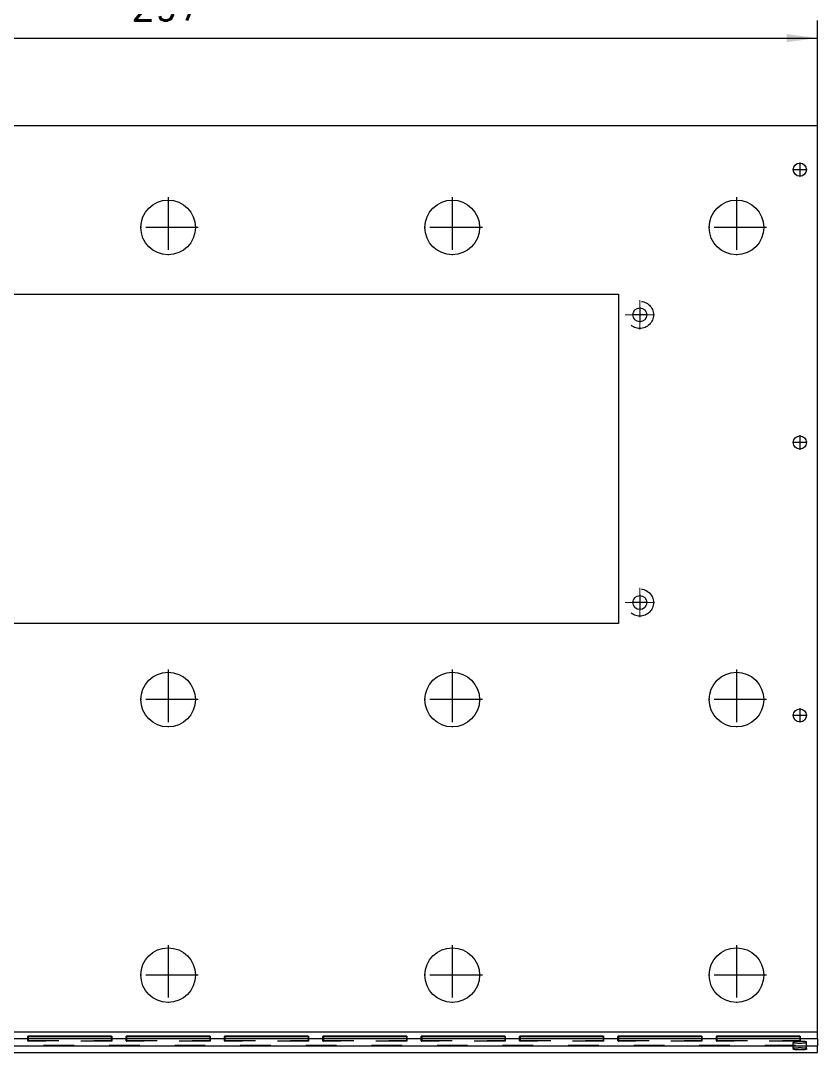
# Model space of a CAD drawing. Header units: millimetres. Extents: x 0 to 426, y 0 to 302.
# Drawn here: x 94 to 185.1, y 111 to 229 of the extents above; entities that cross this region are included whole.
import ezdxf

# ---------------------------------------------------------------- set-up
doc = ezdxf.new("R2010")
doc.units = ezdxf.units.MM
doc.linetypes.add('DASHED', pattern=[15, 7, -8])
doc.linetypes.add('DOT_CENTER', pattern=[14, 12, -1, 0, -1])
doc.layers.add('1', color=7, linetype='Continuous')
doc.styles.add('CONVERTER_11', font='txt.shx', dxfattribs={"width": 0.9})
doc.dimstyles.new('ME10_DIM_10', dxfattribs={"dimtxt": 7, "dimasz": 7, "dimexe": 4, "dimexo": 0, "dimgap": 4, "dimtad": 1, "dimdec": 0, "dimdsep": 46, "dimtxsty": 'CONVERTER_11', "dimsah": 1, "dimcen": 0.09, "dimclrd": 250, "dimclre": 250, "dimclrt": 5, "dimadec": 0, "dimazin": 0, "dimtfac": 1, "dimtdec": 4, "dimtix": 1, "dimtmove": 0, "dimatfit": 3, "dimfxl": 1, "dimtolj": 1, "dimtzin": 0, "dimarcsym": 0})

# ---------------------------------------------------------------- blocks, each defined once
blk = doc.blocks.new('plaat_boven__1', base_point=(73.17, 222.07))
at = {"color": 7, "linetype": 'Continuous'}
for p, q in [((370.17, 433.93), (73.17, 433.93)), ((370.17, 226.73), (370.17, 433.93)), ((118.67, 395.5), (324.68, 395.5)), ((324.68, 395.5), (324.68, 320.17)), ((324.68, 320.17), (118.67, 320.17)), ((370.17, 225.24), (370.17, 226.73)), ((208.67, 225.77), (189.67, 225.77)), ((189.67, 225.67), (208.67, 225.67)), ((231.17, 225.77), (212.17, 225.77)), ((212.17, 225.67), (231.17, 225.67)), ((253.67, 225.77), (234.67, 225.77)), ((234.67, 225.67), (253.67, 225.67)), ((276.17, 225.77), (257.17, 225.77)), ((257.17, 225.67), (276.17, 225.67)), ((298.67, 225.77), (279.67, 225.77)), ((279.67, 225.67), (298.67, 225.67)), ((321.17, 225.77), (302.17, 225.77)), ((302.17, 225.67), (321.17, 225.67)), ((343.67, 225.77), (324.67, 225.77)), ((324.67, 225.67), (343.67, 225.67)), ((366.17, 225.77), (347.17, 225.77)), ((347.17, 225.67), (366.17, 225.67)), ((364.67, 224.43), (364.67, 224.26)), ((367.67, 224.26), (367.67, 224.43)), ((370.17, 225.24), (370.17, 223.74)), ((73.17, 223.56), (370.17, 223.56)), ((73.17, 222.07), (370.17, 222.07)), ((370.17, 223.74), (370.17, 223.56)), ((370.17, 222.07), (370.17, 223.56))]:
    blk.add_line(p, q, dxfattribs=at)
at = {"color": 2, "linetype": 'Continuous'}
for p, q in [((73.17, 226.73), (370.17, 226.73)), ((73.17, 225.24), (370.17, 225.24)), ((189.67, 225.77), (189.67, 225.67)), ((208.67, 225.77), (208.67, 225.67)), ((212.17, 225.77), (212.17, 225.67)), ((231.17, 225.77), (231.17, 225.67)), ((234.67, 225.77), (234.67, 225.67)), ((253.67, 225.77), (253.67, 225.67)), ((257.17, 225.77), (257.17, 225.67)), ((276.17, 225.77), (276.17, 225.67)), ((279.67, 225.77), (279.67, 225.67)), ((298.67, 225.77), (298.67, 225.67)), ((302.17, 225.77), (302.17, 225.67)), ((321.17, 225.77), (321.17, 225.67)), ((324.67, 225.77), (324.67, 225.67)), ((343.67, 225.77), (343.67, 225.67)), ((347.17, 225.77), (347.17, 225.67)), ((366.17, 225.77), (366.17, 225.67))]:
    blk.add_line(p, q, dxfattribs=at)
at = {"color": 1, "linetype": 'DASHED'}
for p, q in [((189.67, 225.67), (189.67, 224.81)), ((189.67, 224.81), (189.67, 224.6)), ((189.67, 224.81), (208.67, 224.81)), ((208.67, 224.6), (189.67, 224.6)), ((208.67, 225.67), (208.67, 224.81)), ((208.67, 224.81), (208.67, 224.6)), ((212.17, 225.67), (212.17, 224.81)), ((212.17, 224.81), (212.17, 224.6)), ((212.17, 224.81), (231.17, 224.81)), ((231.17, 224.6), (212.17, 224.6)), ((231.17, 225.67), (231.17, 224.81)), ((231.17, 224.81), (231.17, 224.6)), ((234.67, 225.67), (234.67, 224.81)), ((234.67, 224.81), (253.67, 224.81)), ((234.67, 224.81), (234.67, 224.6)), ((253.67, 224.6), (234.67, 224.6)), ((253.67, 225.67), (253.67, 224.81)), ((253.67, 224.81), (253.67, 224.6)), ((257.17, 225.67), (257.17, 224.81)), ((257.17, 224.81), (257.17, 224.6)), ((257.17, 224.81), (276.17, 224.81)), ((276.17, 224.6), (257.17, 224.6)), ((276.17, 225.67), (276.17, 224.81)), ((276.17, 224.81), (276.17, 224.6)), ((279.67, 225.67), (279.67, 224.81)), ((279.67, 224.81), (279.67, 224.6)), ((279.67, 224.81), (298.67, 224.81)), ((298.67, 224.6), (279.67, 224.6)), ((298.67, 225.67), (298.67, 224.81)), ((298.67, 224.81), (298.67, 224.6)), ((302.17, 225.67), (302.17, 224.81)), ((302.17, 224.81), (302.17, 224.6)), ((302.17, 224.81), (321.17, 224.81)), ((321.17, 224.6), (302.17, 224.6)), ((321.17, 225.67), (321.17, 224.81)), ((321.17, 224.81), (321.17, 224.6)), ((324.67, 225.67), (324.67, 224.81)), ((324.67, 224.81), (343.67, 224.81)), ((324.67, 224.81), (324.67, 224.6)), ((343.67, 224.6), (324.67, 224.6)), ((343.67, 225.67), (343.67, 224.81)), ((343.67, 224.81), (343.67, 224.6)), ((347.17, 225.67), (347.17, 224.81)), ((347.17, 224.81), (366.17, 224.81)), ((347.17, 224.81), (347.17, 224.6)), ((366.17, 224.6), (347.17, 224.6)), ((364.67, 222.94), (364.67, 224.26)), ((366.17, 225.67), (366.17, 224.81)), ((366.17, 224.81), (366.17, 224.6)), ((367.67, 222.94), (367.67, 224.26)), ((73.17, 223.74), (370.17, 223.74)), ((364.67, 222.94), (364.67, 222.76)), ((367.67, 222.94), (367.67, 222.76))]:
    blk.add_line(p, q, dxfattribs=at)
at = {"color": 7, "linetype": 'Continuous'}
for centre, radius in [((366.17, 423.93), 1.5), ((221.67, 410.73), 6.25), ((286.67, 410.73), 6.25), ((351.67, 410.73), 6.25), ((329.57, 390.73), 1.6), ((366.17, 361.53), 1.5), ((329.57, 324.93), 1.6), ((221.67, 302.73), 6.25), ((286.67, 302.73), 6.25), ((351.67, 302.73), 6.25), ((366.17, 299.13), 1.5), ((221.67, 239.73), 6.25), ((286.67, 239.73), 6.25), ((351.67, 239.73), 6.25)]:
    blk.add_circle(centre, radius, dxfattribs=at)
at = {"color": 1, "linetype": 'DASHED'}
for centre in [(329.57, 390.73), (329.57, 324.93)]:
    blk.add_circle(centre, 3.1, dxfattribs=at)
at = {"color": 7, "linetype": 'Continuous'}
for points, knots in [([(189.67, 225.77), (189.67, 225.77), (189.67, 225.77), (189.66, 225.77), (189.65, 225.77), (189.64, 225.77), (189.63, 225.77), (189.62, 225.76), (189.61, 225.76), (189.6, 225.76), (189.6, 225.75), (189.59, 225.75), (189.58, 225.74), (189.58, 225.73), (189.58, 225.73), (189.58, 225.73), (189.57, 225.72), (189.57, 225.72), (189.57, 225.72), (189.57, 225.72)], [0, 0, 0, 0, 0.0070943, 0.0161124, 0.0267088, 0.0385704, 0.048703, 0.0565905, 0.0642504, 0.0731966, 0.0833733, 0.0926955, 0.1012202, 0.1078363, 0.1133184, 0.117796, 0.1213028, 0.1222721, 0.1233032, 0.1233032, 0.1233032, 0.1233032]), ([(189.57, 225.72), (189.57, 225.72), (189.57, 225.72), (189.57, 225.72), (189.58, 225.71), (189.58, 225.7), (189.58, 225.7), (189.59, 225.7), (189.59, 225.69), (189.6, 225.69), (189.6, 225.68), (189.61, 225.68), (189.62, 225.68), (189.63, 225.67), (189.64, 225.67), (189.65, 225.67), (189.66, 225.67), (189.67, 225.67), (189.67, 225.67), (189.67, 225.67)], [0, 0, 0, 0, 0.0009985, 0.001997, 0.0095798, 0.0162566, 0.0217661, 0.0262787, 0.0323055, 0.0399303, 0.0493014, 0.0550355, 0.0626887, 0.0722269, 0.0836508, 0.0955084, 0.106119, 0.1151337, 0.1221753, 0.1221753, 0.1221753, 0.1221753]), ([(208.67, 225.77), (208.68, 225.77), (208.68, 225.77), (208.69, 225.77), (208.7, 225.77), (208.71, 225.77), (208.72, 225.77), (208.73, 225.76), (208.74, 225.76), (208.75, 225.76), (208.75, 225.75), (208.76, 225.75), (208.77, 225.74), (208.77, 225.73), (208.77, 225.73), (208.77, 225.73), (208.77, 225.72), (208.77, 225.72), (208.77, 225.72), (208.77, 225.72)], [0, 0, 0, 0, 0.0070943, 0.0161124, 0.0267088, 0.0385704, 0.0500321, 0.0596491, 0.067393, 0.0731964, 0.0833731, 0.0926953, 0.1012201, 0.1078362, 0.1133182, 0.1177958, 0.1213026, 0.1222721, 0.123303, 0.123303, 0.123303, 0.123303]), ([(208.77, 225.72), (208.77, 225.72), (208.77, 225.72), (208.77, 225.72), (208.77, 225.71), (208.77, 225.7), (208.77, 225.7), (208.76, 225.7), (208.76, 225.69), (208.75, 225.69), (208.75, 225.68), (208.74, 225.68), (208.73, 225.68), (208.72, 225.67), (208.71, 225.67), (208.71, 225.67), (208.7, 225.67), (208.69, 225.67), (208.68, 225.67), (208.67, 225.67)], [0, 0, 0, 0, 0.0009985, 0.001997, 0.0082273, 0.0147478, 0.0217705, 0.0262831, 0.0323099, 0.0399348, 0.0493058, 0.0593625, 0.0687134, 0.0769583, 0.0836545, 0.0903159, 0.099099, 0.1097843, 0.1221792, 0.1221792, 0.1221792, 0.1221792]), ([(212.17, 225.77), (212.17, 225.77), (212.16, 225.77), (212.15, 225.77), (212.14, 225.77), (212.14, 225.77), (212.13, 225.77), (212.12, 225.76), (212.11, 225.76), (212.1, 225.76), (212.1, 225.75), (212.09, 225.75), (212.09, 225.74), (212.08, 225.74), (212.08, 225.73), (212.08, 225.73), (212.08, 225.72), (212.07, 225.72), (212.07, 225.72), (212.07, 225.72)], [0, 0, 0, 0, 0.0122592, 0.0228977, 0.0317375, 0.0385706, 0.0487032, 0.0565907, 0.0642506, 0.0731967, 0.0828301, 0.0906453, 0.096762, 0.1012297, 0.1068014, 0.1136002, 0.1212946, 0.1222957, 0.1232949, 0.1232949, 0.1232949, 0.1232949]), ([(212.07, 225.72), (212.07, 225.72), (212.07, 225.72), (212.08, 225.72), (212.08, 225.71), (212.08, 225.7), (212.08, 225.7), (212.09, 225.69), (212.1, 225.69), (212.1, 225.68), (212.11, 225.68), (212.12, 225.68), (212.13, 225.67), (212.14, 225.67), (212.14, 225.67), (212.15, 225.67), (212.16, 225.67), (212.17, 225.67), (212.17, 225.67)], [0, 0, 0, 0, 0.0009983, 0.001997, 0.0082273, 0.0147478, 0.0217705, 0.0320959, 0.0415605, 0.0492919, 0.0550261, 0.0626793, 0.0722174, 0.0836414, 0.0903028, 0.0990859, 0.1097712, 0.122166, 0.122166, 0.122166, 0.122166]), ([(231.17, 225.77), (231.18, 225.77), (231.18, 225.77), (231.19, 225.77), (231.2, 225.77), (231.21, 225.77), (231.22, 225.77), (231.24, 225.76), (231.25, 225.76), (231.25, 225.75), (231.26, 225.75), (231.26, 225.74), (231.27, 225.74), (231.27, 225.73), (231.27, 225.73), (231.27, 225.72), (231.27, 225.72), (231.27, 225.72), (231.27, 225.72)], [0, 0, 0, 0, 0.0070943, 0.0161124, 0.0267088, 0.0385704, 0.0507737, 0.0623302, 0.0731916, 0.0828249, 0.0906401, 0.0967568, 0.1012245, 0.1067962, 0.113595, 0.1212894, 0.1222925, 0.1232897, 0.1232897, 0.1232897, 0.1232897]), ([(231.27, 225.72), (231.27, 225.72), (231.27, 225.72), (231.27, 225.72), (231.27, 225.71), (231.27, 225.7), (231.27, 225.7), (231.26, 225.7), (231.26, 225.69), (231.25, 225.69), (231.24, 225.68), (231.23, 225.68), (231.22, 225.67), (231.21, 225.67), (231.2, 225.67), (231.19, 225.67), (231.18, 225.67), (231.17, 225.67)], [0, 0, 0, 0, 0.0009983, 0.001997, 0.0082273, 0.0147478, 0.0217705, 0.0262831, 0.0323099, 0.0399347, 0.0493058, 0.0657176, 0.0836367, 0.0902982, 0.0990812, 0.1097665, 0.1221614, 0.1221614, 0.1221614, 0.1221614]), ([(234.67, 225.77), (234.67, 225.77), (234.67, 225.77), (234.66, 225.77), (234.65, 225.77), (234.64, 225.77), (234.63, 225.77), (234.62, 225.76), (234.61, 225.76), (234.6, 225.76), (234.6, 225.75), (234.59, 225.75), (234.58, 225.74), (234.58, 225.73), (234.58, 225.73), (234.57, 225.72), (234.57, 225.72), (234.57, 225.72), (234.57, 225.72)], [0, 0, 0, 0, 0.0070943, 0.0161124, 0.0267088, 0.0385704, 0.0500321, 0.0596491, 0.067393, 0.0731964, 0.0833731, 0.0926953, 0.1012201, 0.1083387, 0.1149663, 0.1212894, 0.1222586, 0.1232898, 0.1232898, 0.1232898, 0.1232898]), ([(234.57, 225.72), (234.57, 225.72), (234.57, 225.72), (234.57, 225.72), (234.58, 225.71), (234.58, 225.7), (234.58, 225.7), (234.59, 225.69), (234.6, 225.69), (234.6, 225.68), (234.61, 225.68), (234.62, 225.68), (234.63, 225.67), (234.64, 225.67), (234.64, 225.67), (234.65, 225.67), (234.66, 225.67), (234.67, 225.67), (234.67, 225.67)], [0, 0, 0, 0, 0.0009985, 0.001997, 0.0082273, 0.0147478, 0.0217705, 0.0300994, 0.0392473, 0.049296, 0.0550302, 0.0626834, 0.0722215, 0.0836455, 0.0903069, 0.09909, 0.1097753, 0.1221702, 0.1221702, 0.1221702, 0.1221702]), ([(253.67, 225.77), (253.68, 225.77), (253.69, 225.77), (253.71, 225.77), (253.72, 225.77), (253.74, 225.76), (253.75, 225.76), (253.75, 225.75), (253.76, 225.75), (253.77, 225.74), (253.77, 225.73), (253.77, 225.73), (253.77, 225.72), (253.77, 225.72), (253.77, 225.72), (253.77, 225.72)], [0, 0, 0, 0, 0.0195618, 0.0385561, 0.0507594, 0.0623159, 0.0731773, 0.083354, 0.0926762, 0.1012009, 0.1067727, 0.1135714, 0.1212657, 0.1222353, 0.1232662, 0.1232662, 0.1232662, 0.1232662]), ([(253.77, 225.72), (253.77, 225.72), (253.77, 225.72), (253.77, 225.72), (253.77, 225.71), (253.77, 225.7), (253.77, 225.7), (253.76, 225.69), (253.75, 225.69), (253.75, 225.68), (253.74, 225.68), (253.73, 225.68), (253.72, 225.67), (253.71, 225.67), (253.69, 225.67), (253.68, 225.67), (253.67, 225.67)], [0, 0, 0, 0, 0.0009983, 0.001997, 0.0095798, 0.0162566, 0.0217661, 0.0320915, 0.0415561, 0.0492875, 0.0550217, 0.0626749, 0.072213, 0.083637, 0.1026251, 0.1221493, 0.1221493, 0.1221493, 0.1221493]), ([(257.17, 225.77), (257.17, 225.77), (257.16, 225.77), (257.14, 225.77), (257.13, 225.77), (257.11, 225.76), (257.1, 225.76), (257.1, 225.75), (257.09, 225.75), (257.09, 225.74), (257.08, 225.74), (257.08, 225.73), (257.08, 225.73), (257.07, 225.72), (257.07, 225.72), (257.07, 225.72), (257.07, 225.72)], [0, 0, 0, 0, 0.0195618, 0.0385561, 0.0507594, 0.0623159, 0.0731773, 0.0815858, 0.0880865, 0.0943092, 0.1012103, 0.1067821, 0.1135808, 0.1212751, 0.1222444, 0.1232755, 0.1232755, 0.1232755, 0.1232755]), ([(257.07, 225.72), (257.07, 225.72), (257.07, 225.72), (257.07, 225.72), (257.08, 225.71), (257.08, 225.7), (257.08, 225.7), (257.09, 225.69), (257.1, 225.69), (257.1, 225.68), (257.11, 225.68), (257.12, 225.68), (257.13, 225.67), (257.14, 225.67), (257.15, 225.67), (257.16, 225.67), (257.17, 225.67), (257.17, 225.67), (257.17, 225.67)], [0, 0, 0, 0, 0.0009983, 0.001997, 0.0082273, 0.0147478, 0.0217705, 0.0300994, 0.0392473, 0.049296, 0.0593528, 0.0687036, 0.0769486, 0.0836448, 0.0955024, 0.106113, 0.1151277, 0.1221693, 0.1221693, 0.1221693, 0.1221693]), ([(276.17, 225.77), (276.18, 225.77), (276.18, 225.77), (276.19, 225.77), (276.2, 225.77), (276.21, 225.77), (276.22, 225.77), (276.23, 225.76), (276.24, 225.76), (276.25, 225.76), (276.25, 225.75), (276.26, 225.75), (276.26, 225.74), (276.27, 225.74), (276.27, 225.73), (276.27, 225.73), (276.27, 225.72), (276.27, 225.72), (276.27, 225.72), (276.27, 225.72)], [0, 0, 0, 0, 0.0070943, 0.0161124, 0.0267088, 0.0385704, 0.0500321, 0.0596491, 0.067393, 0.0731964, 0.0828298, 0.0906449, 0.0967617, 0.1012293, 0.1068011, 0.1135998, 0.1212941, 0.1222637, 0.1232946, 0.1232946, 0.1232946, 0.1232946]), ([(276.27, 225.72), (276.27, 225.72), (276.27, 225.72), (276.27, 225.72), (276.27, 225.71), (276.27, 225.7), (276.27, 225.7), (276.26, 225.7), (276.26, 225.69), (276.25, 225.69), (276.24, 225.68), (276.23, 225.68), (276.22, 225.67), (276.21, 225.67), (276.2, 225.67), (276.19, 225.67), (276.18, 225.67), (276.17, 225.67)], [0, 0, 0, 0, 0.0009983, 0.001997, 0.0082273, 0.0147478, 0.0217705, 0.0262831, 0.0323099, 0.0399347, 0.0493058, 0.0657176, 0.0836367, 0.0902982, 0.0990812, 0.1097665, 0.1221614, 0.1221614, 0.1221614, 0.1221614]), ([(279.67, 225.77), (279.67, 225.77), (279.66, 225.77), (279.64, 225.77), (279.63, 225.77), (279.62, 225.76), (279.61, 225.76), (279.6, 225.76), (279.6, 225.75), (279.59, 225.75), (279.59, 225.74), (279.58, 225.74), (279.58, 225.73), (279.58, 225.73), (279.57, 225.72), (279.57, 225.72), (279.57, 225.72), (279.57, 225.72)], [0, 0, 0, 0, 0.0195618, 0.0385561, 0.0500178, 0.0596348, 0.0673787, 0.0731821, 0.0828155, 0.0906306, 0.0967474, 0.101215, 0.1083337, 0.1149613, 0.1212844, 0.1222655, 0.1232848, 0.1232848, 0.1232848, 0.1232848]), ([(279.57, 225.72), (279.57, 225.72), (279.57, 225.72), (279.57, 225.72), (279.58, 225.71), (279.58, 225.7), (279.58, 225.7), (279.59, 225.69), (279.6, 225.69), (279.6, 225.68), (279.61, 225.68), (279.62, 225.68), (279.63, 225.67), (279.64, 225.67), (279.65, 225.67), (279.66, 225.67), (279.67, 225.67), (279.67, 225.67), (279.67, 225.67)], [0, 0, 0, 0, 0.0009983, 0.001997, 0.0095798, 0.0162566, 0.0217661, 0.0320915, 0.0415561, 0.0492875, 0.0550217, 0.0626749, 0.072213, 0.083637, 0.0954946, 0.1061052, 0.1151199, 0.1221615, 0.1221615, 0.1221615, 0.1221615]), ([(298.67, 225.77), (298.68, 225.77), (298.69, 225.77), (298.7, 225.77), (298.71, 225.77), (298.72, 225.77), (298.73, 225.76), (298.74, 225.76), (298.75, 225.75), (298.76, 225.75), (298.76, 225.74), (298.77, 225.74), (298.77, 225.73), (298.77, 225.73), (298.77, 225.72), (298.77, 225.72), (298.77, 225.72), (298.77, 225.72)], [0, 0, 0, 0, 0.0122593, 0.0228978, 0.0317377, 0.0385708, 0.0566298, 0.0731771, 0.0802003, 0.0880862, 0.0954249, 0.1012103, 0.106782, 0.1135807, 0.121275, 0.1222749, 0.1232755, 0.1232755, 0.1232755, 0.1232755]), ([(298.77, 225.72), (298.77, 225.72), (298.77, 225.72), (298.77, 225.72), (298.77, 225.71), (298.77, 225.71), (298.77, 225.7), (298.77, 225.7), (298.76, 225.7), (298.76, 225.69), (298.75, 225.69), (298.75, 225.68), (298.74, 225.68), (298.73, 225.68), (298.72, 225.67), (298.71, 225.67), (298.71, 225.67), (298.7, 225.67), (298.69, 225.67), (298.68, 225.67), (298.67, 225.67)], [0, 0, 0, 0, 0.0009984, 0.0019969, 0.005561, 0.0100055, 0.015369, 0.0217842, 0.0262968, 0.0323236, 0.0399484, 0.0493194, 0.0593761, 0.068727, 0.0769719, 0.0836681, 0.0903295, 0.0991125, 0.1097977, 0.1221926, 0.1221926, 0.1221926, 0.1221926]), ([(302.17, 225.77), (302.17, 225.77), (302.16, 225.77), (302.15, 225.77), (302.14, 225.77), (302.14, 225.77), (302.13, 225.77), (302.12, 225.76), (302.11, 225.76), (302.1, 225.76), (302.1, 225.75), (302.09, 225.75), (302.09, 225.74), (302.08, 225.74), (302.08, 225.73), (302.08, 225.73), (302.08, 225.73), (302.07, 225.72), (302.07, 225.72), (302.07, 225.72), (302.07, 225.72)], [0, 0, 0, 0, 0.0122592, 0.0228977, 0.0317375, 0.0385706, 0.0500323, 0.0596493, 0.0673931, 0.0731966, 0.0807868, 0.0881059, 0.0943285, 0.1012297, 0.1078458, 0.1133278, 0.1178055, 0.1213123, 0.1223135, 0.1233126, 0.1233126, 0.1233126, 0.1233126]), ([(302.07, 225.72), (302.07, 225.72), (302.07, 225.72), (302.07, 225.72), (302.08, 225.71), (302.08, 225.71), (302.08, 225.7), (302.08, 225.7), (302.09, 225.7), (302.09, 225.69), (302.1, 225.69), (302.1, 225.68), (302.11, 225.68), (302.12, 225.68), (302.13, 225.67), (302.14, 225.67), (302.15, 225.67), (302.16, 225.67), (302.17, 225.67), (302.17, 225.67), (302.17, 225.67)], [0, 0, 0, 0, 0.0009983, 0.001997, 0.0055611, 0.0100056, 0.0153691, 0.0217842, 0.0262968, 0.0323237, 0.0399485, 0.0493195, 0.0550537, 0.0627069, 0.072245, 0.083669, 0.0955266, 0.1061372, 0.1151519, 0.1221935, 0.1221935, 0.1221935, 0.1221935]), ([(321.17, 225.77), (321.18, 225.77), (321.18, 225.77), (321.19, 225.77), (321.2, 225.77), (321.21, 225.77), (321.22, 225.77), (321.23, 225.76), (321.24, 225.76), (321.25, 225.76), (321.25, 225.75), (321.26, 225.75), (321.26, 225.74), (321.27, 225.74), (321.27, 225.73), (321.27, 225.73), (321.27, 225.73), (321.27, 225.72), (321.27, 225.72), (321.27, 225.72), (321.27, 225.72)], [0, 0, 0, 0, 0.0070943, 0.0161124, 0.0267088, 0.0385704, 0.048703, 0.0565905, 0.0642504, 0.0731966, 0.0828299, 0.0906451, 0.0967619, 0.1012295, 0.1078456, 0.1133277, 0.1178053, 0.1213121, 0.122316, 0.1233125, 0.1233125, 0.1233125, 0.1233125]), ([(321.27, 225.72), (321.27, 225.72), (321.27, 225.72), (321.27, 225.72), (321.27, 225.71), (321.27, 225.71), (321.27, 225.7), (321.27, 225.7), (321.26, 225.7), (321.26, 225.69), (321.25, 225.69), (321.24, 225.68), (321.23, 225.68), (321.22, 225.67), (321.21, 225.67), (321.2, 225.67), (321.19, 225.67), (321.18, 225.67), (321.17, 225.67)], [0, 0, 0, 0, 0.0009985, 0.001997, 0.0055611, 0.0100056, 0.0153691, 0.0217842, 0.0262968, 0.0323237, 0.0399485, 0.0493195, 0.0657313, 0.0836505, 0.0903119, 0.099095, 0.1097803, 0.1221752, 0.1221752, 0.1221752, 0.1221752]), ([(324.67, 225.77), (324.67, 225.77), (324.67, 225.77), (324.66, 225.77), (324.65, 225.77), (324.64, 225.77), (324.63, 225.77), (324.61, 225.76), (324.6, 225.76), (324.6, 225.75), (324.59, 225.75), (324.59, 225.74), (324.58, 225.74), (324.58, 225.73), (324.58, 225.73), (324.58, 225.73), (324.57, 225.72), (324.57, 225.72), (324.57, 225.72), (324.57, 225.72)], [0, 0, 0, 0, 0.0070943, 0.0161124, 0.0267088, 0.0385704, 0.0507737, 0.0623302, 0.0731916, 0.0828249, 0.0906401, 0.0967568, 0.1012245, 0.1078406, 0.1133227, 0.1178003, 0.1213071, 0.1223289, 0.1233075, 0.1233075, 0.1233075, 0.1233075]), ([(324.57, 225.72), (324.57, 225.72), (324.57, 225.72), (324.57, 225.72), (324.58, 225.71), (324.58, 225.71), (324.58, 225.7), (324.58, 225.7), (324.59, 225.7), (324.59, 225.69), (324.6, 225.69), (324.61, 225.68), (324.62, 225.68), (324.64, 225.67), (324.66, 225.67), (324.67, 225.67), (324.67, 225.67)], [0, 0, 0, 0, 0.0009985, 0.001997, 0.0055611, 0.0100056, 0.0153691, 0.0217842, 0.0262968, 0.0323237, 0.0399485, 0.0493195, 0.0657313, 0.0836505, 0.1026386, 0.1221628, 0.1221628, 0.1221628, 0.1221628]), ([(343.67, 225.77), (343.68, 225.77), (343.69, 225.77), (343.7, 225.77), (343.71, 225.77), (343.71, 225.77), (343.72, 225.77), (343.73, 225.76), (343.74, 225.76), (343.75, 225.76), (343.75, 225.75), (343.76, 225.75), (343.76, 225.74), (343.77, 225.74), (343.77, 225.73), (343.77, 225.73), (343.77, 225.72), (343.77, 225.72), (343.77, 225.72), (343.77, 225.72)], [0, 0, 0, 0, 0.0122592, 0.0228977, 0.0317375, 0.0385706, 0.0487032, 0.0565907, 0.0642506, 0.0731967, 0.080787, 0.0881061, 0.0943287, 0.1012298, 0.1083485, 0.1149761, 0.1212992, 0.122278, 0.1232996, 0.1232996, 0.1232996, 0.1232996]), ([(343.77, 225.72), (343.77, 225.72), (343.77, 225.72), (343.77, 225.72), (343.77, 225.71), (343.77, 225.71), (343.77, 225.7), (343.77, 225.7), (343.76, 225.7), (343.76, 225.69), (343.75, 225.69), (343.75, 225.68), (343.74, 225.68), (343.73, 225.68), (343.72, 225.67), (343.71, 225.67), (343.7, 225.67), (343.69, 225.67), (343.68, 225.67), (343.68, 225.67), (343.67, 225.67)], [0, 0, 0, 0, 0.0009985, 0.001997, 0.0055611, 0.0100056, 0.0153691, 0.0217842, 0.0262968, 0.0323237, 0.0399485, 0.0493195, 0.0593763, 0.0687271, 0.076972, 0.0836683, 0.0955259, 0.1061365, 0.1151512, 0.1221928, 0.1221928, 0.1221928, 0.1221928]), ([(347.17, 225.77), (347.17, 225.77), (347.17, 225.77), (347.16, 225.77), (347.15, 225.77), (347.14, 225.77), (347.13, 225.77), (347.12, 225.76), (347.11, 225.76), (347.1, 225.76), (347.1, 225.75), (347.09, 225.75), (347.09, 225.74), (347.08, 225.74), (347.08, 225.73), (347.08, 225.73), (347.08, 225.73), (347.07, 225.72), (347.07, 225.72), (347.07, 225.72), (347.07, 225.72)], [0, 0, 0, 0, 0.0070943, 0.0161125, 0.026709, 0.0385706, 0.0487033, 0.0565907, 0.0642507, 0.0731969, 0.0807871, 0.0881062, 0.0954449, 0.1012302, 0.1078463, 0.1133283, 0.1178059, 0.1213128, 0.1223137, 0.1233133, 0.1233133, 0.1233133, 0.1233133]), ([(347.07, 225.72), (347.07, 225.72), (347.07, 225.72), (347.07, 225.72), (347.08, 225.71), (347.08, 225.7), (347.08, 225.7), (347.09, 225.69), (347.1, 225.69), (347.1, 225.68), (347.11, 225.68), (347.12, 225.68), (347.13, 225.67), (347.14, 225.67), (347.16, 225.67), (347.17, 225.67), (347.17, 225.67)], [0, 0, 0, 0, 0.0009984, 0.0019969, 0.0095797, 0.0162565, 0.021766, 0.0320914, 0.041556, 0.0492874, 0.0593441, 0.068695, 0.0769398, 0.0836361, 0.1026241, 0.1221482, 0.1221482, 0.1221482, 0.1221482]), ([(367.67, 224.43), (367.67, 224.44), (367.64, 224.47), (367.57, 224.48), (367.43, 224.51), (367.21, 224.53), (366.91, 224.55), (366.55, 224.56), (366.17, 224.57), (365.8, 224.56), (365.44, 224.55), (365.14, 224.53), (364.92, 224.51), (364.78, 224.48), (364.71, 224.47), (364.68, 224.44), (364.67, 224.43)], [0, 0, 0, 0, 0.032227, 0.103211, 0.215741, 0.455652, 0.767006, 1.129013, 1.517267, 1.905521, 2.267528, 2.578882, 2.818793, 2.931323, 3.002307, 3.034534, 3.034534, 3.034534, 3.034534]), ([(367.67, 224.26), (367.67, 224.25), (367.64, 224.22), (367.57, 224.21), (367.43, 224.18), (367.21, 224.16), (366.91, 224.14), (366.55, 224.13), (366.17, 224.13), (365.8, 224.13), (365.44, 224.14), (365.14, 224.16), (364.92, 224.18), (364.78, 224.21), (364.71, 224.22), (364.68, 224.25), (364.67, 224.26)], [0, 0, 0, 0, 0.032227, 0.103211, 0.215741, 0.455652, 0.767006, 1.129013, 1.517267, 1.905521, 2.267528, 2.578882, 2.818793, 2.931323, 3.002307, 3.034534, 3.034534, 3.034534, 3.034534]), ([(366.17, 225.77), (366.18, 225.77), (366.19, 225.77), (366.2, 225.77), (366.21, 225.77), (366.21, 225.77), (366.22, 225.77), (366.23, 225.76), (366.24, 225.76), (366.25, 225.76), (366.25, 225.75), (366.26, 225.75), (366.27, 225.74), (366.27, 225.73), (366.27, 225.73), (366.27, 225.72), (366.27, 225.72), (366.27, 225.72), (366.27, 225.72)], [0, 0, 0, 0, 0.0122592, 0.0228977, 0.0317375, 0.0385706, 0.0500323, 0.0596493, 0.0673931, 0.0731966, 0.0833733, 0.0926955, 0.1012202, 0.1083389, 0.1149665, 0.1212896, 0.1222751, 0.12329, 0.12329, 0.12329, 0.12329]), ([(366.27, 225.72), (366.27, 225.72), (366.27, 225.72), (366.27, 225.72), (366.27, 225.71), (366.27, 225.71), (366.27, 225.7), (366.27, 225.7), (366.26, 225.69), (366.25, 225.69), (366.24, 225.68), (366.23, 225.68), (366.22, 225.67), (366.21, 225.67), (366.2, 225.67), (366.19, 225.67), (366.18, 225.67), (366.17, 225.67)], [0, 0, 0, 0, 0.0009983, 0.001997, 0.0055611, 0.0100056, 0.0153691, 0.0217842, 0.0321097, 0.0415743, 0.0493057, 0.0657175, 0.0836367, 0.0902981, 0.0990812, 0.1097664, 0.1221613, 0.1221613, 0.1221613, 0.1221613])]:
    blk.add_open_spline(points, degree=3, knots=knots, dxfattribs=at)
at = {"color": 1, "linetype": 'DASHED'}
for points, knots in [([(189.57, 224.71), (189.57, 224.79), (189.57, 224.96), (189.57, 225.21), (189.57, 225.47), (189.57, 225.63), (189.57, 225.72)], [0, 0, 0, 0, 0.253346, 0.506693, 0.760039, 1.013385, 1.013385, 1.013385, 1.013385]), ([(189.67, 224.81), (189.67, 224.81), (189.67, 224.81), (189.67, 224.81), (189.66, 224.81), (189.65, 224.81), (189.64, 224.81), (189.63, 224.8), (189.62, 224.8), (189.61, 224.79), (189.6, 224.78), (189.6, 224.77), (189.59, 224.77), (189.59, 224.76), (189.58, 224.74), (189.58, 224.73), (189.58, 224.71), (189.57, 224.71)], [0, 0, 0, 0, 0.0021794, 0.0043591, 0.0134909, 0.0252781, 0.0394394, 0.0494035, 0.0594864, 0.0705157, 0.0798251, 0.0891866, 0.1004248, 0.1098789, 0.1211963, 0.1419363, 0.1627209, 0.1627209, 0.1627209, 0.1627209]), ([(189.57, 224.71), (189.57, 224.7), (189.58, 224.7), (189.58, 224.68), (189.58, 224.68), (189.58, 224.66), (189.59, 224.65), (189.6, 224.64), (189.61, 224.63), (189.62, 224.62), (189.63, 224.61), (189.65, 224.61), (189.66, 224.6), (189.67, 224.6), (189.67, 224.6), (189.67, 224.6), (189.67, 224.6)], [0, 0, 0, 0, 0.0111405, 0.0205735, 0.0316222, 0.0409178, 0.0572463, 0.0707125, 0.0809191, 0.1007114, 0.1203145, 0.1294117, 0.1411657, 0.1552186, 0.1573981, 0.1595775, 0.1595775, 0.1595775, 0.1595775]), ([(208.67, 224.81), (208.68, 224.81), (208.68, 224.81), (208.68, 224.81), (208.69, 224.81), (208.7, 224.81), (208.72, 224.8), (208.73, 224.8), (208.75, 224.78), (208.76, 224.77), (208.77, 224.75), (208.77, 224.74), (208.77, 224.73), (208.77, 224.72), (208.77, 224.71), (208.77, 224.71)], [0, 0, 0, 0, 0.0021792, 0.0043591, 0.0182874, 0.0300932, 0.0394393, 0.0594552, 0.0797746, 0.1003228, 0.1211007, 0.1314881, 0.1419223, 0.1514217, 0.1626693, 0.1626693, 0.1626693, 0.1626693]), ([(208.77, 224.71), (208.77, 224.7), (208.77, 224.7), (208.77, 224.69), (208.77, 224.68), (208.77, 224.66), (208.76, 224.65), (208.75, 224.64), (208.75, 224.63), (208.74, 224.63), (208.73, 224.62), (208.72, 224.61), (208.71, 224.61), (208.7, 224.61), (208.69, 224.6), (208.68, 224.6), (208.68, 224.6), (208.68, 224.6), (208.67, 224.6)], [0, 0, 0, 0, 0.0102986, 0.0205736, 0.0307743, 0.0409181, 0.0572466, 0.0707128, 0.0809194, 0.090854, 0.1006838, 0.1113346, 0.1203637, 0.1344067, 0.1461649, 0.1552678, 0.1574474, 0.1596267, 0.1596267, 0.1596267, 0.1596267]), ([(208.77, 225.72), (208.77, 225.63), (208.77, 225.47), (208.77, 225.21), (208.77, 224.96), (208.77, 224.79), (208.77, 224.71)], [0, 0, 0, 0, 0.253346, 0.506693, 0.760039, 1.013385, 1.013385, 1.013385, 1.013385]), ([(212.07, 224.71), (212.07, 224.79), (212.07, 224.96), (212.07, 225.21), (212.07, 225.47), (212.07, 225.63), (212.07, 225.72)], [0, 0, 0, 0, 0.253346, 0.506693, 0.760039, 1.013385, 1.013385, 1.013385, 1.013385]), ([(212.17, 224.81), (212.17, 224.81), (212.17, 224.81), (212.17, 224.81), (212.16, 224.81), (212.15, 224.81), (212.14, 224.81), (212.13, 224.8), (212.12, 224.8), (212.11, 224.79), (212.1, 224.78), (212.1, 224.77), (212.09, 224.77), (212.09, 224.76), (212.08, 224.74), (212.08, 224.73), (212.08, 224.71), (212.07, 224.71)], [0, 0, 0, 0, 0.0021792, 0.0043591, 0.0182874, 0.0300932, 0.0394393, 0.0494034, 0.0594864, 0.0695947, 0.0798252, 0.0891868, 0.1004249, 0.1107711, 0.1211966, 0.1419366, 0.1627212, 0.1627212, 0.1627212, 0.1627212]), ([(212.07, 224.71), (212.08, 224.7), (212.08, 224.69), (212.08, 224.67), (212.09, 224.66), (212.09, 224.65), (212.1, 224.64), (212.11, 224.63), (212.12, 224.62), (212.13, 224.61), (212.15, 224.61), (212.16, 224.6), (212.17, 224.6), (212.17, 224.6), (212.17, 224.6), (212.17, 224.6)], [0, 0, 0, 0, 0.0204906, 0.0408718, 0.0501096, 0.0609805, 0.070986, 0.0808883, 0.1006806, 0.1202837, 0.1343267, 0.1460849, 0.1551878, 0.1573672, 0.1595466, 0.1595466, 0.1595466, 0.1595466]), ([(231.17, 224.81), (231.18, 224.81), (231.18, 224.81), (231.18, 224.81), (231.2, 224.81), (231.21, 224.81), (231.22, 224.8), (231.23, 224.8), (231.24, 224.79), (231.25, 224.78), (231.25, 224.77), (231.26, 224.76), (231.26, 224.76), (231.27, 224.75), (231.27, 224.74), (231.27, 224.73), (231.27, 224.72), (231.27, 224.71), (231.27, 224.71)], [0, 0, 0, 0, 0.0021792, 0.0043591, 0.0219174, 0.0394123, 0.048538, 0.0594591, 0.0704884, 0.0797978, 0.0909896, 0.1003974, 0.1117028, 0.1211689, 0.1315563, 0.1419906, 0.1514899, 0.1627376, 0.1627376, 0.1627376, 0.1627376]), ([(231.27, 224.71), (231.27, 224.7), (231.27, 224.7), (231.27, 224.69), (231.27, 224.68), (231.27, 224.66), (231.26, 224.65), (231.25, 224.64), (231.24, 224.63), (231.23, 224.62), (231.21, 224.61), (231.2, 224.6), (231.18, 224.6), (231.18, 224.6), (231.18, 224.6), (231.17, 224.6)], [0, 0, 0, 0, 0.0103789, 0.0205736, 0.0316224, 0.0409179, 0.0572465, 0.0707126, 0.0809193, 0.1007116, 0.1203146, 0.1377151, 0.1551955, 0.1573749, 0.1595543, 0.1595543, 0.1595543, 0.1595543]), ([(231.27, 225.72), (231.27, 225.63), (231.27, 225.47), (231.27, 225.21), (231.27, 224.96), (231.27, 224.79), (231.27, 224.71)], [0, 0, 0, 0, 0.253346, 0.506693, 0.760039, 1.013385, 1.013385, 1.013385, 1.013385]), ([(234.57, 224.71), (234.57, 224.79), (234.57, 224.96), (234.57, 225.21), (234.57, 225.47), (234.57, 225.63), (234.57, 225.72)], [0, 0, 0, 0, 0.253346, 0.506693, 0.760039, 1.013385, 1.013385, 1.013385, 1.013385]), ([(234.67, 224.81), (234.67, 224.81), (234.67, 224.81), (234.67, 224.81), (234.65, 224.81), (234.64, 224.81), (234.63, 224.8), (234.62, 224.8), (234.61, 224.79), (234.6, 224.78), (234.59, 224.77), (234.58, 224.75), (234.58, 224.74), (234.58, 224.73), (234.57, 224.72), (234.57, 224.71), (234.57, 224.71)], [0, 0, 0, 0, 0.0021794, 0.0043591, 0.0219174, 0.0394123, 0.0502689, 0.0594591, 0.0687029, 0.0797978, 0.1003459, 0.1211238, 0.1324686, 0.1419452, 0.1523127, 0.1626925, 0.1626925, 0.1626925, 0.1626925]), ([(234.57, 224.71), (234.57, 224.7), (234.57, 224.7), (234.58, 224.69), (234.58, 224.68), (234.58, 224.67), (234.59, 224.66), (234.59, 224.65), (234.6, 224.64), (234.61, 224.63), (234.62, 224.62), (234.63, 224.62), (234.64, 224.61), (234.65, 224.61), (234.66, 224.6), (234.67, 224.6), (234.67, 224.6), (234.67, 224.6), (234.67, 224.6)], [0, 0, 0, 0, 0.0094788, 0.0205735, 0.0299244, 0.0409177, 0.0501555, 0.0610264, 0.0717956, 0.0809341, 0.0969964, 0.1102889, 0.1203629, 0.1344059, 0.1461641, 0.155267, 0.1574465, 0.1596259, 0.1596259, 0.1596259, 0.1596259]), ([(253.67, 224.81), (253.68, 224.81), (253.68, 224.81), (253.68, 224.81), (253.7, 224.81), (253.71, 224.81), (253.72, 224.8), (253.73, 224.8), (253.74, 224.79), (253.75, 224.78), (253.75, 224.77), (253.76, 224.77), (253.76, 224.76), (253.77, 224.74), (253.77, 224.73), (253.77, 224.71), (253.77, 224.71)], [0, 0, 0, 0, 0.0021794, 0.0043591, 0.0219174, 0.0394123, 0.0502689, 0.0594591, 0.0687029, 0.0797978, 0.0891593, 0.1003975, 0.1098516, 0.121169, 0.141909, 0.1626936, 0.1626936, 0.1626936, 0.1626936]), ([(253.77, 224.71), (253.77, 224.7), (253.77, 224.7), (253.77, 224.69), (253.77, 224.68), (253.77, 224.66), (253.76, 224.65), (253.75, 224.64), (253.74, 224.63), (253.73, 224.62), (253.72, 224.62), (253.71, 224.61), (253.7, 224.6), (253.68, 224.6), (253.68, 224.6), (253.68, 224.6), (253.67, 224.6)], [0, 0, 0, 0, 0.0102985, 0.0205736, 0.0299246, 0.0409179, 0.0572465, 0.0707126, 0.0809193, 0.0969815, 0.1102741, 0.1203481, 0.1377485, 0.1552289, 0.1574083, 0.1595877, 0.1595877, 0.1595877, 0.1595877]), ([(253.77, 225.72), (253.77, 225.63), (253.77, 225.47), (253.77, 225.21), (253.77, 224.96), (253.77, 224.79), (253.77, 224.71)], [0, 0, 0, 0, 0.253346, 0.506693, 0.760039, 1.013385, 1.013385, 1.013385, 1.013385]), ([(257.07, 224.71), (257.07, 224.79), (257.07, 224.96), (257.07, 225.21), (257.07, 225.47), (257.07, 225.63), (257.07, 225.72)], [0, 0, 0, 0, 0.253346, 0.506693, 0.760039, 1.013385, 1.013385, 1.013385, 1.013385]), ([(257.17, 224.81), (257.17, 224.81), (257.17, 224.81), (257.17, 224.81), (257.16, 224.81), (257.15, 224.81), (257.14, 224.81), (257.13, 224.8), (257.12, 224.8), (257.11, 224.79), (257.1, 224.78), (257.1, 224.77), (257.09, 224.76), (257.09, 224.76), (257.08, 224.75), (257.08, 224.74), (257.08, 224.73), (257.07, 224.72), (257.07, 224.71), (257.07, 224.71)], [0, 0, 0, 0, 0.0021794, 0.0043591, 0.0134909, 0.0252781, 0.0394394, 0.0485651, 0.0594863, 0.0695946, 0.0798251, 0.0900719, 0.100425, 0.1117304, 0.1211965, 0.1315839, 0.1420181, 0.1523856, 0.1627653, 0.1627653, 0.1627653, 0.1627653]), ([(257.07, 224.71), (257.07, 224.7), (257.07, 224.7), (257.08, 224.69), (257.08, 224.68), (257.08, 224.66), (257.09, 224.65), (257.1, 224.63), (257.11, 224.63), (257.12, 224.62), (257.13, 224.61), (257.14, 224.61), (257.15, 224.61), (257.16, 224.6), (257.17, 224.6), (257.17, 224.6), (257.17, 224.6), (257.17, 224.6)], [0, 0, 0, 0, 0.0112203, 0.0205735, 0.0299244, 0.0409177, 0.0610116, 0.0808857, 0.0899219, 0.1006499, 0.1105345, 0.12033, 0.134373, 0.1461312, 0.1552341, 0.1574137, 0.1595929, 0.1595929, 0.1595929, 0.1595929]), ([(276.17, 224.81), (276.18, 224.81), (276.18, 224.81), (276.18, 224.81), (276.19, 224.81), (276.2, 224.81), (276.21, 224.81), (276.22, 224.8), (276.23, 224.8), (276.24, 224.79), (276.25, 224.78), (276.25, 224.77), (276.26, 224.76), (276.26, 224.76), (276.27, 224.75), (276.27, 224.74), (276.27, 224.73), (276.27, 224.72), (276.27, 224.71), (276.27, 224.71)], [0, 0, 0, 0, 0.0021794, 0.0043591, 0.0134909, 0.0252781, 0.0394394, 0.0494035, 0.0594864, 0.0705157, 0.0798251, 0.0910169, 0.1004247, 0.1117301, 0.1211962, 0.1315836, 0.1420179, 0.1515172, 0.1627649, 0.1627649, 0.1627649, 0.1627649]), ([(276.27, 224.71), (276.27, 224.7), (276.27, 224.7), (276.27, 224.69), (276.27, 224.68), (276.27, 224.66), (276.26, 224.65), (276.25, 224.63), (276.23, 224.62), (276.21, 224.61), (276.2, 224.6), (276.18, 224.6), (276.18, 224.6), (276.18, 224.6), (276.17, 224.6)], [0, 0, 0, 0, 0.0112654, 0.0205734, 0.0307741, 0.0409179, 0.0610118, 0.0808858, 0.1006781, 0.1202812, 0.1376816, 0.155162, 0.1573414, 0.1595209, 0.1595209, 0.1595209, 0.1595209]), ([(276.27, 225.72), (276.27, 225.63), (276.27, 225.47), (276.27, 225.21), (276.27, 224.96), (276.27, 224.79), (276.27, 224.71)], [0, 0, 0, 0, 0.253346, 0.506693, 0.760039, 1.013385, 1.013385, 1.013385, 1.013385]), ([(279.57, 224.71), (279.57, 224.79), (279.57, 224.96), (279.57, 225.21), (279.57, 225.47), (279.57, 225.63), (279.57, 225.72)], [0, 0, 0, 0, 0.253346, 0.506693, 0.760039, 1.013385, 1.013385, 1.013385, 1.013385]), ([(279.67, 224.81), (279.67, 224.81), (279.67, 224.81), (279.67, 224.81), (279.66, 224.81), (279.65, 224.81), (279.64, 224.81), (279.63, 224.8), (279.62, 224.8), (279.61, 224.79), (279.6, 224.78), (279.6, 224.77), (279.59, 224.76), (279.59, 224.76), (279.58, 224.75), (279.58, 224.74), (279.58, 224.73), (279.58, 224.72), (279.57, 224.71), (279.57, 224.71)], [0, 0, 0, 0, 0.0021792, 0.0043591, 0.0182874, 0.0300932, 0.0394393, 0.0502959, 0.0594861, 0.06873, 0.0798248, 0.0900716, 0.1004247, 0.1117301, 0.1211962, 0.132541, 0.1420176, 0.151517, 0.1627647, 0.1627647, 0.1627647, 0.1627647]), ([(279.57, 224.71), (279.58, 224.7), (279.58, 224.69), (279.58, 224.67), (279.59, 224.65), (279.6, 224.63), (279.62, 224.62), (279.63, 224.62), (279.64, 224.61), (279.65, 224.6), (279.67, 224.6), (279.67, 224.6), (279.67, 224.6), (279.67, 224.6)], [0, 0, 0, 0, 0.0205107, 0.0408718, 0.0609657, 0.0808398, 0.096902, 0.1101946, 0.1202686, 0.137669, 0.1551494, 0.157329, 0.1595082, 0.1595082, 0.1595082, 0.1595082]), ([(298.67, 224.81), (298.68, 224.81), (298.68, 224.81), (298.68, 224.81), (298.69, 224.81), (298.7, 224.81), (298.71, 224.81), (298.72, 224.8), (298.73, 224.79), (298.74, 224.79), (298.75, 224.78), (298.75, 224.77), (298.76, 224.77), (298.76, 224.76), (298.77, 224.74), (298.77, 224.73), (298.77, 224.71), (298.77, 224.71)], [0, 0, 0, 0, 0.0021795, 0.0043593, 0.0182876, 0.0300934, 0.0394396, 0.0502962, 0.0594865, 0.0705158, 0.0798252, 0.0891868, 0.1004251, 0.1098791, 0.1211967, 0.1419369, 0.1627216, 0.1627216, 0.1627216, 0.1627216]), ([(298.77, 224.71), (298.77, 224.7), (298.77, 224.69), (298.77, 224.67), (298.76, 224.66), (298.76, 224.65), (298.75, 224.64), (298.74, 224.63), (298.73, 224.62), (298.72, 224.61), (298.7, 224.61), (298.69, 224.6), (298.68, 224.6), (298.68, 224.6), (298.68, 224.6), (298.67, 224.6)], [0, 0, 0, 0, 0.0205005, 0.0408716, 0.0501092, 0.0609801, 0.0717491, 0.0808877, 0.1006799, 0.1202828, 0.1293801, 0.1411341, 0.155187, 0.1573663, 0.1595456, 0.1595456, 0.1595456, 0.1595456]), ([(298.77, 225.72), (298.77, 225.63), (298.77, 225.47), (298.77, 225.21), (298.77, 224.96), (298.77, 224.79), (298.77, 224.71)], [0, 0, 0, 0, 0.253346, 0.506693, 0.760039, 1.013386, 1.013386, 1.013386, 1.013386]), ([(302.07, 224.71), (302.07, 224.79), (302.07, 224.96), (302.07, 225.21), (302.07, 225.47), (302.07, 225.63), (302.07, 225.72)], [0, 0, 0, 0, 0.253346, 0.506693, 0.760039, 1.013385, 1.013385, 1.013385, 1.013385]), ([(302.17, 224.81), (302.17, 224.81), (302.17, 224.81), (302.17, 224.81), (302.16, 224.81), (302.15, 224.81), (302.14, 224.81), (302.13, 224.8), (302.12, 224.8), (302.11, 224.79), (302.1, 224.78), (302.1, 224.77), (302.09, 224.77), (302.09, 224.76), (302.08, 224.75), (302.08, 224.74), (302.08, 224.73), (302.08, 224.72), (302.07, 224.71), (302.07, 224.71)], [0, 0, 0, 0, 0.0021794, 0.0043591, 0.0134909, 0.0252781, 0.0394394, 0.0494035, 0.0594864, 0.0687303, 0.0798251, 0.0900719, 0.100425, 0.1098791, 0.1211965, 0.1306996, 0.142018, 0.1515173, 0.162765, 0.162765, 0.162765, 0.162765]), ([(302.07, 224.71), (302.08, 224.7), (302.08, 224.69), (302.08, 224.67), (302.09, 224.65), (302.1, 224.63), (302.12, 224.62), (302.14, 224.61), (302.15, 224.6), (302.17, 224.6), (302.17, 224.6), (302.17, 224.6), (302.17, 224.6)], [0, 0, 0, 0, 0.0205006, 0.0408718, 0.0609657, 0.0808398, 0.1006321, 0.1202351, 0.1376355, 0.1551159, 0.1572954, 0.1594748, 0.1594748, 0.1594748, 0.1594748]), ([(321.17, 224.81), (321.18, 224.81), (321.18, 224.81), (321.18, 224.81), (321.2, 224.81), (321.21, 224.81), (321.22, 224.8), (321.23, 224.8), (321.24, 224.79), (321.25, 224.78), (321.25, 224.77), (321.26, 224.76), (321.26, 224.76), (321.27, 224.74), (321.27, 224.73), (321.27, 224.71), (321.27, 224.71)], [0, 0, 0, 0, 0.0021794, 0.0043591, 0.0219174, 0.0394123, 0.048538, 0.0594591, 0.0704884, 0.0797978, 0.0909896, 0.1003974, 0.1107436, 0.1211691, 0.1419092, 0.1626938, 0.1626938, 0.1626938, 0.1626938]), ([(321.27, 224.71), (321.27, 224.7), (321.27, 224.7), (321.27, 224.69), (321.27, 224.68), (321.27, 224.67), (321.26, 224.66), (321.26, 224.65), (321.25, 224.64), (321.24, 224.63), (321.23, 224.62), (321.22, 224.62), (321.21, 224.61), (321.2, 224.61), (321.19, 224.6), (321.18, 224.6), (321.18, 224.6), (321.18, 224.6), (321.17, 224.6)], [0, 0, 0, 0, 0.0102915, 0.0205736, 0.0299246, 0.0409179, 0.0518142, 0.0610266, 0.0701536, 0.0809343, 0.0969966, 0.1102891, 0.1203631, 0.1344061, 0.1461643, 0.1552672, 0.1574468, 0.159626, 0.159626, 0.159626, 0.159626]), ([(321.27, 225.72), (321.27, 225.63), (321.27, 225.47), (321.27, 225.21), (321.27, 224.96), (321.27, 224.79), (321.27, 224.71)], [0, 0, 0, 0, 0.253346, 0.506693, 0.760039, 1.013385, 1.013385, 1.013385, 1.013385]), ([(324.57, 224.71), (324.57, 224.79), (324.57, 224.96), (324.57, 225.21), (324.57, 225.47), (324.57, 225.63), (324.57, 225.72)], [0, 0, 0, 0, 0.253346, 0.506693, 0.760039, 1.013385, 1.013385, 1.013385, 1.013385]), ([(324.67, 224.81), (324.67, 224.81), (324.67, 224.81), (324.67, 224.81), (324.66, 224.81), (324.65, 224.81), (324.63, 224.8), (324.62, 224.8), (324.61, 224.78), (324.6, 224.77), (324.59, 224.77), (324.59, 224.76), (324.58, 224.75), (324.58, 224.74), (324.58, 224.73), (324.58, 224.72), (324.57, 224.71), (324.57, 224.71)], [0, 0, 0, 0, 0.0021794, 0.0043591, 0.0182874, 0.0300932, 0.0394393, 0.0594552, 0.0797746, 0.0909665, 0.1003743, 0.1098284, 0.1211458, 0.1306489, 0.1419673, 0.1532711, 0.1627143, 0.1627143, 0.1627143, 0.1627143]), ([(324.57, 224.71), (324.57, 224.7), (324.58, 224.7), (324.58, 224.68), (324.58, 224.68), (324.58, 224.67), (324.59, 224.66), (324.59, 224.65), (324.6, 224.64), (324.61, 224.63), (324.62, 224.62), (324.63, 224.62), (324.64, 224.61), (324.65, 224.6), (324.67, 224.6), (324.67, 224.6), (324.67, 224.6), (324.67, 224.6)], [0, 0, 0, 0, 0.0111958, 0.0205735, 0.0316222, 0.0409178, 0.0501556, 0.0610264, 0.0710319, 0.0809343, 0.0969966, 0.1102891, 0.1203631, 0.1377636, 0.1552439, 0.1574235, 0.1596028, 0.1596028, 0.1596028, 0.1596028]), ([(343.67, 224.81), (343.68, 224.81), (343.68, 224.81), (343.68, 224.81), (343.69, 224.81), (343.7, 224.81), (343.72, 224.8), (343.73, 224.8), (343.75, 224.78), (343.76, 224.77), (343.77, 224.75), (343.77, 224.74), (343.77, 224.73), (343.77, 224.72), (343.77, 224.71), (343.77, 224.71)], [0, 0, 0, 0, 0.0021794, 0.0043591, 0.0182874, 0.0300932, 0.0394393, 0.0594552, 0.0797746, 0.1003228, 0.1211007, 0.1306037, 0.1419221, 0.1514215, 0.1626692, 0.1626692, 0.1626692, 0.1626692]), ([(343.77, 224.71), (343.77, 224.7), (343.77, 224.69), (343.77, 224.67), (343.76, 224.65), (343.75, 224.63), (343.74, 224.63), (343.73, 224.62), (343.72, 224.61), (343.71, 224.61), (343.7, 224.6), (343.68, 224.6), (343.68, 224.6), (343.68, 224.6), (343.67, 224.6)], [0, 0, 0, 0, 0.0205006, 0.0408718, 0.0609657, 0.0808397, 0.0915261, 0.100604, 0.1112548, 0.1202839, 0.1376843, 0.1551647, 0.1573443, 0.1595236, 0.1595236, 0.1595236, 0.1595236]), ([(343.77, 225.72), (343.77, 225.63), (343.77, 225.47), (343.77, 225.21), (343.77, 224.96), (343.77, 224.79), (343.77, 224.71)], [0, 0, 0, 0, 0.253346, 0.506693, 0.760039, 1.013385, 1.013385, 1.013385, 1.013385]), ([(347.07, 224.71), (347.07, 224.79), (347.07, 224.96), (347.07, 225.21), (347.07, 225.47), (347.07, 225.63), (347.07, 225.72)], [0, 0, 0, 0, 0.253346, 0.506693, 0.760039, 1.013386, 1.013386, 1.013386, 1.013386]), ([(347.17, 224.81), (347.17, 224.81), (347.17, 224.81), (347.17, 224.81), (347.15, 224.81), (347.14, 224.81), (347.13, 224.8), (347.12, 224.79), (347.11, 224.79), (347.1, 224.78), (347.1, 224.77), (347.09, 224.77), (347.09, 224.76), (347.08, 224.75), (347.08, 224.74), (347.08, 224.73), (347.07, 224.72), (347.07, 224.71), (347.07, 224.71)], [0, 0, 0, 0, 0.0021793, 0.0043593, 0.0219176, 0.0394125, 0.0502691, 0.0594594, 0.0704887, 0.0797982, 0.0891597, 0.100398, 0.1117034, 0.1211696, 0.1315573, 0.1419913, 0.1532952, 0.1627385, 0.1627385, 0.1627385, 0.1627385]), ([(347.07, 224.71), (347.07, 224.7), (347.07, 224.7), (347.08, 224.69), (347.08, 224.68), (347.08, 224.66), (347.09, 224.65), (347.1, 224.63), (347.12, 224.62), (347.13, 224.61), (347.15, 224.61), (347.16, 224.6), (347.17, 224.6), (347.17, 224.6), (347.17, 224.6), (347.17, 224.6)], [0, 0, 0, 0, 0.0094445, 0.0205733, 0.0316219, 0.0409175, 0.0610113, 0.0808852, 0.1006774, 0.1202804, 0.1343233, 0.1460815, 0.1551845, 0.1573638, 0.1595431, 0.1595431, 0.1595431, 0.1595431]), ([(366.17, 224.81), (366.18, 224.81), (366.18, 224.81), (366.18, 224.81), (366.19, 224.81), (366.2, 224.81), (366.22, 224.8), (366.23, 224.8), (366.24, 224.78), (366.25, 224.77), (366.26, 224.77), (366.26, 224.76), (366.27, 224.75), (366.27, 224.74), (366.27, 224.73), (366.27, 224.72), (366.27, 224.71), (366.27, 224.71)], [0, 0, 0, 0, 0.0021794, 0.0043591, 0.0182874, 0.0300932, 0.0394393, 0.0594552, 0.0797746, 0.0891362, 0.1003743, 0.1107205, 0.121146, 0.1306491, 0.1419675, 0.1514668, 0.1627145, 0.1627145, 0.1627145, 0.1627145]), ([(366.27, 224.71), (366.27, 224.7), (366.27, 224.7), (366.27, 224.69), (366.27, 224.68), (366.27, 224.66), (366.26, 224.65), (366.25, 224.63), (366.23, 224.62), (366.21, 224.61), (366.2, 224.6), (366.18, 224.6), (366.18, 224.6), (366.18, 224.6), (366.17, 224.6)], [0, 0, 0, 0, 0.0094423, 0.0205735, 0.0299244, 0.0409177, 0.0610116, 0.0808857, 0.100678, 0.120281, 0.1376815, 0.1551619, 0.1573413, 0.1595207, 0.1595207, 0.1595207, 0.1595207]), ([(366.27, 225.72), (366.27, 225.63), (366.27, 225.47), (366.27, 225.21), (366.27, 224.96), (366.27, 224.79), (366.27, 224.71)], [0, 0, 0, 0, 0.253346, 0.506693, 0.760039, 1.013385, 1.013385, 1.013385, 1.013385]), ([(367.67, 222.94), (367.67, 222.95), (367.64, 222.97), (367.57, 222.99), (367.43, 223.01), (367.21, 223.03), (366.91, 223.05), (366.55, 223.07), (366.17, 223.07), (365.8, 223.07), (365.44, 223.05), (365.14, 223.03), (364.92, 223.01), (364.78, 222.99), (364.71, 222.97), (364.68, 222.95), (364.67, 222.94)], [0, 0, 0, 0, 0.032227, 0.103211, 0.215741, 0.455652, 0.767006, 1.129013, 1.517267, 1.905521, 2.267528, 2.578882, 2.818793, 2.931323, 3.002307, 3.034534, 3.034534, 3.034534, 3.034534]), ([(367.67, 222.76), (367.67, 222.76), (367.64, 222.73), (367.57, 222.72), (367.43, 222.69), (367.21, 222.67), (366.91, 222.65), (366.55, 222.64), (366.17, 222.63), (365.8, 222.64), (365.44, 222.65), (365.14, 222.67), (364.92, 222.69), (364.78, 222.72), (364.71, 222.73), (364.68, 222.76), (364.67, 222.76)], [0, 0, 0, 0, 0.032227, 0.103211, 0.215741, 0.455652, 0.767006, 1.129013, 1.517267, 1.905521, 2.267528, 2.578882, 2.818793, 2.931323, 3.002307, 3.034534, 3.034534, 3.034534, 3.034534])]:
    blk.add_open_spline(points, degree=3, knots=knots, dxfattribs=at)
at = {"layer": '1', "color": 30, "linetype": 'DOT_CENTER'}
for p, q in [((366.17, 425.58), (366.17, 422.28)), ((367.82, 423.93), (364.52, 423.93)), ((221.67, 417.61), (221.67, 403.86)), ((286.67, 417.61), (286.67, 403.86)), ((351.67, 417.61), (351.67, 403.86)), ((228.55, 410.73), (214.8, 410.73)), ((293.55, 410.73), (279.8, 410.73)), ((358.55, 410.73), (344.8, 410.73)), ((329.57, 392.49), (329.57, 388.97)), ((331.33, 390.73), (327.81, 390.73)), ((367.82, 361.53), (364.52, 361.53)), ((366.17, 363.18), (366.17, 359.88)), ((329.57, 326.69), (329.57, 323.17)), ((331.33, 324.93), (327.81, 324.93)), ((221.67, 309.61), (221.67, 295.86)), ((286.67, 309.61), (286.67, 295.86)), ((351.67, 309.61), (351.67, 295.86)), ((228.55, 302.73), (214.8, 302.73)), ((293.55, 302.73), (279.8, 302.73)), ((358.55, 302.73), (344.8, 302.73)), ((366.17, 300.78), (366.17, 297.48)), ((367.82, 299.13), (364.52, 299.13)), ((221.67, 246.61), (221.67, 232.86)), ((286.67, 246.61), (286.67, 232.86)), ((351.67, 246.61), (351.67, 232.86)), ((228.55, 239.73), (214.8, 239.73)), ((293.55, 239.73), (279.8, 239.73)), ((358.55, 239.73), (344.8, 239.73))]:
    blk.add_line(p, q, dxfattribs=at)
at = {"layer": '1', "color": 30, "linetype": 'DOT_CENTER', "const_width": 0.25}
for points in [[(329.57, 394.14), (329.57, 387.32)], [(332.98, 390.73), (326.16, 390.73)], [(329.57, 328.34), (329.57, 321.52)], [(332.98, 324.93), (326.16, 324.93)]]:
    blk.add_lwpolyline(points, dxfattribs=at)
blk = doc.blocks.new('*D15')
at = {"layer": '1', "color": 250, "linetype": 'Continuous'}
for p, q in [((73.17, 433.93), (73.17, 458.02)), ((370.17, 433.93), (370.17, 458.02)), ((73.17, 454.02), (370.17, 454.02))]:
    blk.add_line(p, q, dxfattribs=at)
at = {"layer": '1', "color": 250}
for points in [[(80.17, 454.94), (80.17, 453.1), (73.17, 454.02)], [(363.17, 453.1), (363.17, 454.94), (370.17, 454.02)]]:
    blk.add_solid(points, dxfattribs=at)
at = {"layer": '1', "color": 5, "insert": (213.27, 458.02), "char_height": 7, "attachment_point": 7, "rotation": 0.0001, "line_spacing_factor": 0.60024, "style": 'CONVERTER_11'}
blk.add_mtext('297', dxfattribs=at)
blk = doc.blocks.new('Front1', base_point=(221.68, 328))
blk.add_blockref('plaat_boven__1', (73.17, 222.07))
at = {"layer": '1'}
dim = blk.add_linear_dim(base=(73.17, 454.02), p1=(370.17, 433.93), p2=(73.17, 433.93), dimstyle='ME10_DIM_10', dxfattribs=at)
dim.commit()
dim.dimension.update_dxf_attribs({"geometry": '*D15', "text_midpoint": (221.67, 461.52), "text_rotation": 0.0001})

msp = doc.modelspace()

# ---------------------------------------------------------------- block references
at = {"xscale": 0.5, "yscale": 0.5, "zscale": 0.5}
msp.add_blockref('Front1', (110.84, 164), dxfattribs=at)

doc.saveas('drawing.dxf')
